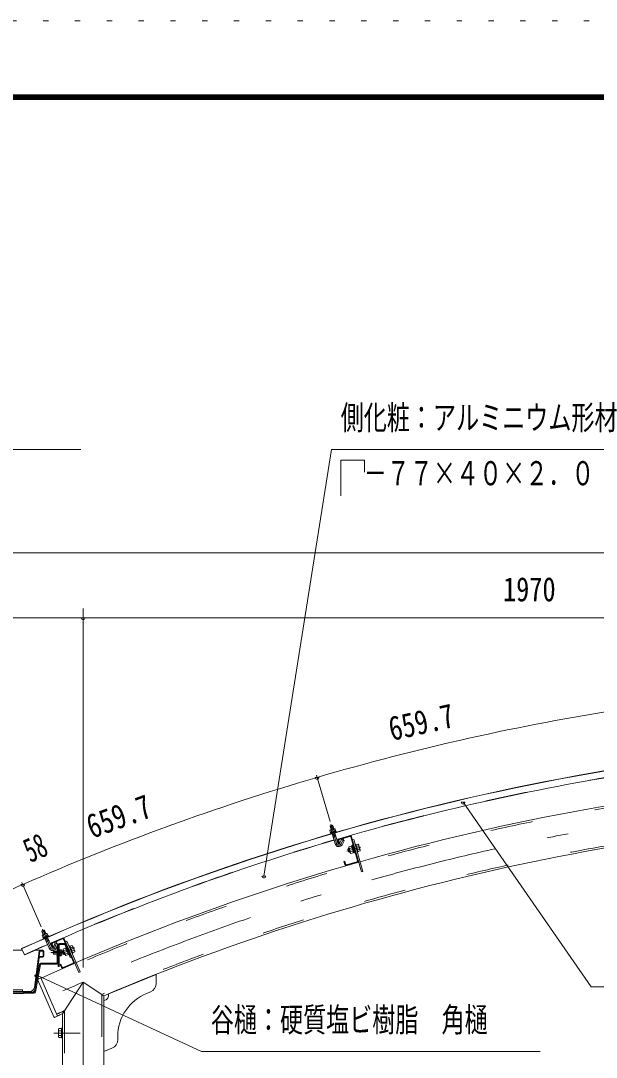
# Model space of a CAD drawing. Units: millimetres, scale not verified. Extents: x -34086 to 34091, y -14700 to 14700.
# Drawn here: x 24022 to 28364, y 6881 to 14700 of the extents above; entities that cross this region are included whole.
import ezdxf
from ezdxf.enums import TextEntityAlignment as Align

# ---------------------------------------------------------------- set-up
doc = ezdxf.new("R2010")
doc.units = ezdxf.units.MM
doc.header["$LTSCALE"] = 80
for name, pattern in [('USER2', [10, 4, -6]), ('USER3', [24, 12, -5, 2, -5]), ('USER4', [3, 0.5, -2.5])]:
    doc.linetypes.add(name, pattern=pattern)
for name, color, linetype, lineweight in [('0-6_2-02BOLD', 7, 'Continuous', 18), ('0-7_2-12HIDDEN', 3, 'USER2', 18), ('0-8_2-22CENTER', 3, 'USER3', 18), ('0-9_2-42THIN', 4, 'Continuous', 18), ('0-A_2-52DIM', 3, 'Continuous', 18), ('0-C_F-F1PAPER', 5, 'Continuous', 18), ('0-D_F-E_J_ADD', 5, 'USER4', 18)]:
    doc.layers.add(name, color=color, linetype=linetype, lineweight=lineweight)
doc.styles.add('ＭＳ ゴシック', font='')
doc.styles.get('ＭＳ ゴシック').set_extended_font_data('MS Gothic')

msp = doc.modelspace()

# ---------------------------------------------------------------- linework, layer by layer
at = {"layer": '0-6_2-02BOLD'}
for p, q in [((26355.49, 8623.05), (26375.65, 8628.94)), ((26355.49, 8623.05), (26357.87, 8627.39)), ((26363.5, 8595.67), (26355.49, 8623.05)), ((26390.04, 8603.44), (26357.12, 8593.81)), ((26357.87, 8627.39), (26371.31, 8631.32)), ((26371.31, 8631.32), (26375.65, 8628.94)), ((26383.66, 8601.57), (26375.65, 8628.94)), ((26357.12, 8593.81), (26354.68, 8591.25)), ((26354.68, 8591.25), (26359.1, 8576.15)), ((26400.96, 8582.92), (26358.97, 8570.65)), ((26360.57, 8571.11), (26362.14, 8565.74)), ((26400.93, 8577.08), (26362.14, 8565.74)), ((26364.38, 8594.09), (26368.79, 8578.99)), ((26394.57, 8489.45), (26371.95, 8566.78)), ((26399.35, 8547.91), (26379.19, 8542.02)), ((26383.77, 8599.76), (26388.19, 8584.66)), ((26414.72, 8495.33), (26392.11, 8572.68)), ((26399.36, 8582.46), (26400.93, 8577.08)), ((26399.49, 8587.97), (26400.96, 8582.92)), ((26502.85, 8551.84), (26423.42, 8529.19)), ((26504.39, 8546.45), (26424.95, 8523.81)), ((26427.59, 8493.93), (26444.39, 8524.63)), ((26444.39, 8524.63), (26462.82, 8514.55)), ((26511.31, 8542.6), (26562.74, 8362.19)), ((26516.69, 8544.14), (26592.3, 8278.9)), ((26415.71, 8515.35), (26422.24, 8492.46)), ((26421.1, 8516.89), (26427.63, 8494)), ((26427.63, 8494), (26422.24, 8492.46)), ((26446.01, 8483.85), (26462.82, 8514.55)), ((26492.46, 8454.25), (26488.85, 8447.76)), ((26493.64, 8430.93), (26488.85, 8447.76)), ((26492.46, 8454.25), (26499.19, 8456.17)), ((26492.46, 8454.25), (26500.13, 8427.32)), ((26496.98, 8463.91), (26498.17, 8468.64)), ((26498.17, 8468.64), (26517.7, 8474.2)), ((26501.77, 8456), (26521.3, 8461.57)), ((26531.64, 8450.86), (26522.98, 8455.67)), ((26523.48, 8479.47), (26528.87, 8481.01)), ((26523.48, 8479.47), (26539.79, 8422.25)), ((26524.9, 8448.94), (26533.56, 8444.13)), ((26550.41, 8487.15), (26545.02, 8485.61)), ((26550.41, 8487.15), (26566.72, 8429.93)), ((26567.53, 8488.41), (26551.36, 8483.8)), ((26571.13, 8475.78), (26554.96, 8471.17)), ((26578.33, 8450.52), (26562.16, 8445.91)), ((26571.03, 8485.02), (26567.53, 8488.41)), ((26493.64, 8430.93), (26500.13, 8427.32)), ((26500.13, 8427.32), (26506.86, 8429.24)), ((26508.97, 8430.74), (26528.51, 8436.31)), ((26539.12, 8424.61), (26532.39, 8422.69)), ((26539.79, 8422.25), (26545.18, 8423.79)), ((26566.72, 8429.93), (26561.33, 8428.39)), ((26466.01, 8359.36), (26460.62, 8357.83)), ((26460.62, 8357.83), (26467.15, 8334.94)), ((26466.01, 8359.36), (26472.53, 8336.47)), ((26558.89, 8355.27), (26479.45, 8332.62)), ((26560.42, 8349.88), (26480.99, 8327.24)), ((24180.91, 7830.37), (24200.14, 7838.81)), ((24180.91, 7830.37), (24182.71, 7834.98)), ((24192.37, 7804.25), (24180.91, 7830.37)), ((24182.71, 7834.98), (24195.53, 7840.61)), ((24195.53, 7840.61), (24200.14, 7838.81)), ((24211.6, 7812.68), (24200.14, 7838.81)), ((24186.28, 7801.58), (24184.19, 7798.73)), ((24184.19, 7798.73), (24190.51, 7784.33)), ((24217.69, 7815.36), (24186.28, 7801.58)), ((24231.16, 7796.42), (24191.09, 7778.85)), ((24192.62, 7779.52), (24194.87, 7774.39)), ((24193.45, 7802.79), (24199.77, 7788.38)), ((24231.88, 7790.62), (24194.87, 7774.39)), ((24236.83, 7702.89), (24204.47, 7776.68)), ((24211.95, 7810.91), (24218.27, 7796.5)), ((24234.06, 7761.49), (24214.83, 7753.05)), ((24256.07, 7711.32), (24223.69, 7785.12)), ((24229.05, 7801.23), (24231.16, 7796.42)), ((24229.63, 7795.75), (24231.88, 7790.62)), ((24336.2, 7778.68), (24260.33, 7746.02)), ((24338.41, 7773.54), (24262.55, 7740.88)), ((24269, 7711.59), (24281.72, 7744.19)), ((24281.72, 7744.19), (24301.29, 7736.56)), ((24345.78, 7770.61), (24419.96, 7598.3)), ((24350.92, 7772.82), (24459.98, 7519.51)), ((24360.33, 7750.97), (24370.62, 7755.4)), ((24370.62, 7755.4), (24470.27, 7523.93)), ((23797.89, 7687.47), (24033.61, 7687.47)), ((24027.98, 7699.92), (24049.61, 7652.09)), ((24125.2, 7408.09), (24161.48, 7679.88)), ((24128.36, 7687.47), (24188.74, 7687.47)), ((24162.01, 7644.19), (24166.68, 7679.19)), ((24170.16, 7682.22), (24188.74, 7682.22)), ((24192.24, 7643.72), (24192.24, 7678.72)), ((24197.49, 7643.72), (24197.49, 7678.72)), ((24254.47, 7731.3), (24263.89, 7709.44)), ((24259.62, 7733.52), (24269.03, 7711.66)), ((24269.03, 7711.66), (24263.89, 7709.44)), ((24269.4, 7680.34), (24265.9, 7676.85)), ((24265.9, 7662.85), (24265.9, 7676.85)), ((24269.4, 7680.35), (24296.7, 7680.35)), ((24269.4, 7680.34), (24269.4, 7659.35)), ((24288.56, 7703.95), (24301.29, 7736.56)), ((24296.7, 7592.97), (24296.7, 7722.35)), ((24296.7, 7722.35), (24304.75, 7722.35)), ((24304.75, 7564.85), (24304.75, 7729.35)), ((24312.8, 7729.35), (24312.8, 7564.85)), ((24318.4, 7691.72), (24312.8, 7691.72)), ((24352.1, 7739.85), (24315.25, 7739.85)), ((24352.1, 7731.8), (24315.25, 7731.8)), ((24330.63, 7679.95), (24318.4, 7679.95)), ((24332.4, 7687), (24332.4, 7652.7)), ((24338.43, 7680.57), (24335.68, 7673.67)), ((24342.61, 7657.6), (24335.68, 7673.67)), ((24338.43, 7680.57), (24344.86, 7683.34)), ((24338.43, 7680.57), (24349.5, 7654.85)), ((24341.68, 7690.73), (24342.25, 7695.57)), ((24342.25, 7695.57), (24360.9, 7703.6)), ((24347.44, 7683.5), (24366.09, 7691.54)), ((24354.35, 7730.32), (24364.67, 7706.35)), ((24357.83, 7659.38), (24376.48, 7667.41)), ((24365.96, 7709.57), (24371.1, 7711.78)), ((24365.96, 7709.57), (24389.49, 7654.92)), ((24377.72, 7682.24), (24368.52, 7685.91)), ((24371.29, 7679.47), (24380.49, 7675.81)), ((24391.67, 7720.64), (24386.53, 7718.43)), ((24391.67, 7720.64), (24415.2, 7665.99)), ((24408.49, 7724.09), (24393.05, 7717.45)), ((24413.69, 7712.03), (24398.25, 7705.38)), ((24412.4, 7721.18), (24408.49, 7724.09)), ((24424.07, 7687.9), (24408.63, 7681.25)), ((24415.2, 7665.99), (24410.06, 7663.78)), ((24127.77, 7387.66), (24160.38, 7631.93)), ((24188.74, 7634.97), (24163.85, 7634.97)), ((24165.48, 7640.22), (24188.74, 7640.22)), ((24294.25, 7590.52), (24172.41, 7590.52)), ((24265.9, 7662.85), (24269.4, 7659.35)), ((24269.4, 7659.35), (24296.7, 7659.35)), ((24330.63, 7659.74), (24318.4, 7659.74)), ((24330.63, 7649.64), (24318.4, 7649.64)), ((24332.4, 7652.7), (24330.63, 7649.64)), ((24417.03, 7590.95), (24341.16, 7558.28)), ((24419.25, 7585.8), (24343.38, 7553.14)), ((24388.52, 7657.17), (24382.09, 7654.4)), ((24386.26, 7656.2), (24396.22, 7633.05)), ((24389.49, 7654.92), (24394.63, 7657.13)), ((24403.61, 7636.24), (24396.22, 7633.05)), ((24162.76, 7582.42), (24126, 7373.92)), ((24133.93, 7372.52), (24170.69, 7581.03)), ((24294.25, 7582.47), (24172.41, 7582.47)), ((24304.75, 7564.85), (24312.8, 7564.85)), ((24324.39, 7583.07), (24319.25, 7580.85)), ((24319.25, 7580.85), (24328.66, 7558.99)), ((24324.39, 7583.07), (24333.8, 7561.21)), ((24470.27, 7523.93), (24459.98, 7519.51)), ((24151.73, 7462.32), (24270.72, 7185.84)), ((24174.68, 7479.82), (24155.39, 7471.52)), ((24174.68, 7479.82), (24299.21, 7190.48)), ((25044.38, 7504.7), (24649.18, 7344.93)), ((25044.38, 7504.7), (25044.38, 7438.65)), ((23707.21, 7372.47), (24124.28, 7372.47)), ((23740.98, 7377.72), (24090.51, 7377.72)), ((23789.74, 7361.97), (24041.74, 7361.97)), ((24041.74, 7372.47), (24041.74, 7361.97)), ((24041.74, 7364.42), (24124.28, 7364.42)), ((25000.62, 7373.76), (24973, 7362.59)), ((24337.33, 7209.27), (24337.33, 5778.4)), ((24299.21, 7190.48), (24279.92, 7182.18)), ((24305.83, 7091.78), (24308.99, 7097.26)), ((24305.83, 7091.78), (24305.83, 7034.03)), ((24308.99, 7097.26), (24330.32, 7097.26)), ((24308.99, 7080.08), (24330.32, 7080.08)), ((24308.99, 7045.72), (24330.32, 7045.72)), ((24330.32, 7099.65), (24337.33, 7099.65)), ((24754.18, 7038.1), (24754.18, 7014.58)), ((24305.83, 7034.03), (24308.99, 7028.55)), ((24308.99, 7028.55), (24330.32, 7028.55)), ((24710.41, 6949.69), (24649.18, 6924.93))]:
    msp.add_line(p, q, dxfattribs=at)
for points in [[(26390.04, 8603.44), (26393.47, 8602.6), (26397.89, 8587.5)], [(26399.49, 8587.97), (26357.5, 8575.68), (26358.97, 8570.65)], [(26523.21, 8521.25), (26533.99, 8524.32), (26603.07, 8281.97), (26592.3, 8278.9)], [(26496.98, 8463.91), (26509.07, 8421.5), (26512.57, 8418.11), (26532.1, 8423.68)], [(26524.16, 8477.11), (26517.42, 8475.2), (26532.39, 8422.69)], [(26571.03, 8485.02), (26583.12, 8442.61), (26581.93, 8437.89), (26565.77, 8433.28)], [(24229.05, 7801.23), (24188.99, 7783.65), (24191.09, 7778.85)], [(24217.69, 7815.36), (24221.2, 7814.97), (24227.52, 7800.56)], [(24318.4, 7691.72), (24318.4, 7647.97), (24312.8, 7647.97)], [(24332.4, 7687), (24330.63, 7690.05), (24318.4, 7690.05)], [(24341.68, 7690.73), (24359.11, 7650.23), (24363.02, 7647.31), (24381.68, 7655.34)], [(24366.93, 7707.32), (24360.49, 7704.55), (24382.09, 7654.4)], [(24412.4, 7721.18), (24429.84, 7680.67), (24429.27, 7675.84), (24413.83, 7669.18)], [(24342.61, 7657.6), (24349.5, 7654.85), (24355.93, 7657.62)], [(24337.33, 7209.27), (24493.25, 7447.9), (24649.18, 7344.93), (24649.18, 5778.4)], [(23796.75, 7388.92), (24034.75, 7388.92), (24034.75, 7378.42)], [(24330.32, 7099.65), (24330.32, 7026.15), (24337.33, 7026.15)]]:
    msp.add_lwpolyline(points, dxfattribs=at)
for centre, radius, start, end in [((31411.55, -8626.52), 17918.42, 90.69833, 114.33472), ((31411.55, -8626.52), 17916.67, 90.69833, 114.33472), ((31411.55, -8626.52), 17655.92, 91.146, 114.19534), ((31411.55, -8626.52), 17865.92, 98.95406, 106.26938), ((31411.55, -8626.52), 17344.08, 91.83345, 112.94801), ((26390.4, 8595.09), 8.11, 106.30305, 144.8345), ((26361.31, 8586.59), 8.11, 67.75682, 106.30305), ((26381.94, 8570.03), 29.79, 86.47173, 126.13219), ((26426.48, 8518.42), 11.2, 105.91135, 195.91135), ((26426.48, 8518.42), 5.6, 105.91135, 195.91135), ((26505.92, 8541.07), 11.2, 15.91135, 105.91135), ((26505.92, 8541.07), 5.6, 15.91135, 105.91135), ((31411.55, -8626.52), 17865.92, 106.33673, 113.65205), ((26421.45, 8497.29), 28, 196.27699, 331.30305), ((26421.45, 8497.29), 7, 196.25092, 331.30305), ((26507.3, 8464.41), 10.07, 195.91135, 236.63817), ((26538.24, 8452.74), 36.61, 174.88594, 216.93675), ((26541.87, 8453.78), 36.61, 354.88594, 36.93675), ((26562, 8480), 10.07, 335.18452, 15.91135), ((26572.8, 8442.11), 10.07, 15.91135, 56.63817), ((26518.11, 8426.51), 10.07, 155.18452, 195.91135), ((26477.92, 8338.01), 11.2, 195.91135, 285.91135), ((26477.92, 8338.01), 5.6, 195.91135, 285.91135), ((26557.35, 8360.66), 5.6, 285.91135, 15.91135), ((26557.35, 8360.66), 11.2, 285.91135, 15.91135), ((24191.36, 7794.96), 8.11, 75.1395, 113.68573), ((24213.95, 7781.19), 29.79, 93.8544, 133.51485), ((24219.12, 7807.13), 8.11, 113.68573, 152.21718), ((24264.76, 7735.73), 11.2, 113.29402, 203.29402), ((24340.63, 7768.39), 11.2, 23.29402, 113.29402), ((24340.63, 7768.39), 5.6, 23.29402, 113.29402), ((31411.55, -8626.52), 17865.92, 113.71939, 114.33472), ((24170.16, 7678.72), 8.75, 90, 172.39799), ((24170.16, 7678.72), 3.5, 90, 172.39578), ((24188.74, 7678.72), 8.75, 0, 90), ((24188.74, 7678.72), 3.5, 0, 90), ((24262.48, 7714.13), 28, 203.65967, 338.68573), ((24262.48, 7714.13), 7, 203.63359, 338.68573), ((24264.76, 7735.73), 5.6, 113.29402, 203.29402), ((24315.25, 7729.35), 10.5, 90, 180), ((24315.25, 7729.35), 2.45, 90, 180), ((24324.29, 7685), 8.11, 321.46858, 0), ((24302.61, 7669.85), 29.79, 340.1709, 19.83134), ((24351.85, 7692.55), 10.07, 203.29402, 244.02084), ((24384.02, 7684.95), 36.61, 182.26862, 224.31943), ((24352.1, 7729.35), 10.5, 23.29337, 90), ((24352.1, 7729.35), 2.45, 23.2814, 90), ((24404.08, 7715.04), 10.07, 342.5672, 23.29402), ((24387.49, 7686.45), 36.61, 2.26862, 44.31943), ((24419.67, 7678.85), 10.07, 23.29402, 64.02084), ((24163.85, 7631.47), 3.5, 90, 172.39578), ((24165.48, 7643.72), 3.5, 172.39841, 270), ((24172.42, 7580.72), 9.8, 90, 169.99988), ((24188.74, 7643.72), 3.5, 270, 0), ((24188.74, 7643.72), 8.75, 270, 0), ((24294.25, 7592.97), 2.45, 270, 0), ((24294.25, 7592.97), 10.5, 270, 0), ((24324.29, 7654.69), 8.11, 0, 38.54625), ((24367.43, 7656.36), 10.07, 162.5672, 203.29402), ((24414.82, 7596.09), 5.6, 293.29402, 23.29402), ((24414.82, 7596.09), 11.2, 293.29402, 23.29402), ((24172.42, 7580.72), 1.75, 90, 169.99973), ((24338.95, 7563.42), 11.2, 203.29402, 293.29402), ((24338.95, 7563.42), 5.6, 203.29402, 293.29402), ((24158.16, 7465.09), 7, 113.28667, 203.28667), ((24974.39, 7438.65), 70, 292.01262, 0), ((24090.51, 7412.72), 35, 270, 352.39711), ((24110.43, 7389.97), 17.5, 270, 352.39684), ((24124.28, 7374.22), 1.75, 270, 349.99973), ((24124.28, 7374.22), 9.8, 270, 350.00005), ((24649.18, 7344.93), 35, 270, 22.01262), ((25104.18, 7038.1), 350, 112.01262, 180), ((31411.55, -8626.52), 17344.08, 114.07147, 114.21169), ((24277.16, 7188.61), 7, 203.28667, 293.28667), ((24319.07, 7088.67), 13.24, 180, 220.42831), ((24354.06, 7062.9), 48.23, 159.1357, 200.8643), ((24319.07, 7037.13), 13.24, 139.56885, 180), ((24684.18, 7014.58), 70, 292.01262, 0)]:
    msp.add_arc(centre, radius, start, end, dxfattribs=at)
at = {"layer": '0-7_2-12HIDDEN'}
for p, q in [((24304.75, 7704.85), (24312.8, 7704.85)), ((24304.75, 7610.35), (24312.8, 7610.35)), ((24634.48, 7354.67), (24634.48, 5778.4)), ((24352.03, 7231.92), (24352.03, 5778.4))]:
    msp.add_line(p, q, dxfattribs=at)
for radius, start, end in [(17641.22, 91.146, 114.19611), (17867.67, 98.95406, 106.26938), (17358.77, 91.78378, 112.98013), (17867.67, 106.33672, 113.65205), (17867.67, 113.71939, 114.33472), (17358.77, 113.99666, 114.21091)]:
    msp.add_arc((31411.55, -8626.52), radius, start, end, dxfattribs=at)
at = {"layer": '0-8_2-22CENTER'}
for p, q in [((26361.89, 8638.6), (26404.65, 8492.38)), ((26458.65, 8528.8), (26436.8, 8488.89)), ((26481.15, 8436.47), (26587.17, 8466.69)), ((24185.25, 7846.61), (24246.46, 7707.1)), ((24295.32, 7750.15), (24278.78, 7707.77)), ((24248.4, 7669.85), (24349.9, 7669.85)), ((24430.76, 7705.08), (24329.5, 7661.48)), ((24290.75, 7645.35), (24326.8, 7645.35)), ((24493.25, 7447.9), (24493.25, -1827.1)), ((24270.83, 7062.9), (24470.33, 7062.9))]:
    msp.add_line(p, q, dxfattribs=at)
for centre, radius, start, end in [((31411.55, -8626.52), 17500, 90, 114.75879), ((26421.45, 8497.29), 17.5, 196.30305, 331.30305), ((24262.48, 7714.13), 17.5, 203.68573, 338.68573)]:
    msp.add_arc(centre, radius, start, end, dxfattribs=at)
at = {"layer": '0-9_2-42THIN'}
for p, q in [((26366.19, 8596.46), (26357.39, 8626.52)), ((26380.97, 8600.78), (26372.18, 8630.84)), ((26381.88, 8542.8), (26374.64, 8567.57)), ((26380.56, 8537.36), (26381.88, 8542.8)), ((26396.67, 8547.13), (26389.42, 8571.89)), ((26400.71, 8543.25), (26396.67, 8547.13)), ((26500.15, 8452.8), (26490.05, 8449.92)), ((26505.91, 8432.61), (26495.81, 8429.73)), ((24194.94, 7805.37), (24182.35, 7834.06)), ((24209.04, 7811.56), (24196.45, 7840.24)), ((24217.39, 7754.18), (24207.03, 7777.81)), ((24216.78, 7748.61), (24217.39, 7754.18)), ((24267.3, 7678.25), (24296.7, 7678.25)), ((24346.25, 7680.12), (24336.6, 7675.97)), ((24267.3, 7661.45), (24296.7, 7661.45)), ((24354.55, 7660.83), (24344.9, 7656.68))]:
    msp.add_line(p, q, dxfattribs=at)
msp.add_lwpolyline([(24236.01, 7757.05), (24231.49, 7760.36), (24221.13, 7783.99)], dxfattribs=at)
at = {"layer": '0-A_2-52DIM'}
for p, q in [((24475.75, 11465.9), (21465.75, 11465.9)), ((26365.75, 11465.9), (25856.15, 8247.72)), ((28955.75, 11465.9), (26365.75, 11465.9)), ((31388.25, 10685.45), (16443.25, 10685.45)), ((24493.25, 7557.93), (24493.25, 10265.45)), ((16443.25, 10195.45), (31388.25, 10195.45)), ((24507.25, 10195.45), (24479.25, 10195.45)), ((26253.89, 9007.86), (26356.13, 8658.29)), ((26272.51, 8992.03), (26244.51, 8992.03)), ((27373.1, 8804.41), (27345.1, 8804.41)), ((28325.75, 7412.9), (27359.1, 8804.41)), ((25870.15, 8247.72), (25842.15, 8247.72)), ((24051.33, 8183.83), (24023.33, 8183.83)), ((24177.01, 7865.4), (24030.7, 8198.93)), ((24156.55, 7500.38), (24128.55, 7500.38)), ((25385.75, 6922.9), (24142.55, 7500.38)), ((28325.75, 7412.9), (31965.75, 7412.9)), ((25385.75, 6922.9), (27940.76, 6922.9))]:
    msp.add_line(p, q, dxfattribs=at)
msp.add_lwpolyline([(26435.75, 11115.9), (26435.75, 11383.92), (26616.05, 11383.92), (26616.05, 11293.77)], dxfattribs=at)
for centre, radius, start, end in [((24493.25, 10195.45), 14, 180, 0), ((31411.59, -8626.64), 18356.79, 98.92041, 106.30302), ((31411.54, -8626.48), 18356.62, 106.30302, 113.68571), ((26258.51, 8992.03), 14, 180, 0), ((27359.1, 8804.41), 14, 180, 0), ((25856.15, 8247.72), 14, 180, 0), ((31412.5, -8628.68), 18359.03, 113.68571, 114.33461), ((24037.33, 8183.83), 14, 180, 0), ((24142.55, 7500.38), 14, 180, 0)]:
    msp.add_arc(centre, radius, start, end, dxfattribs=at)
at = {"layer": '0-C_F-F1PAPER'}
for p, q in [((-6789.13, 14140), (33390.86, 14140)), ((-6785.63, 14136.5), (33387.36, 14136.5)), ((-6782.13, 14133), (33383.86, 14133)), ((-6778.63, 14129.5), (33380.36, 14129.5)), ((-6775.13, 14126), (33376.86, 14126)), ((-6771.63, 14122.5), (33373.36, 14122.5)), ((-6768.13, 14119), (33369.86, 14119)), ((-6764.63, 14115.5), (33366.37, 14115.5)), ((-6761.13, 14112), (33362.86, 14112)), ((-6757.63, 14108.5), (33359.36, 14108.5)), ((-6754.13, 14105), (33355.86, 14105))]:
    msp.add_line(p, q, dxfattribs=at)
at = {"layer": '0-D_F-E_J_ADD'}
msp.add_lwpolyline([(-7489.13, -14700), (-7489.13, 14700), (34090.87, 14700)], dxfattribs=at)

# ---------------------------------------------------------------- texts
at = {"layer": '0-A_2-52DIM', "color": 7, "style": 'ＭＳ ゴシック'}
for s, width, p in [('側化粧：アルミニウム形材', 0.7, (26435.75, 11560.78)), ('\u3000－７７×４０×２．０', 0.7, (26435.75, 11140.77)), ('1970', 0.8, (27660.48, 10265.45)), ('谷樋：硬質塩ビ樹脂\u3000角樋', 0.7, (25455.75, 7017.77))]:
    msp.add_text(s, height=182.3, dxfattribs=dict(at, width=width)).set_placement(p, align=Align.BOTTOM_LEFT)
for s, rotation, width, p in [('659.7', 12.612, 0.8, (26832.94, 9213.37)), ('659.7', 19.994, 0.8, (24578.55, 8477.15)), ('58', 24.011, 0.65, (24116.33, 8295.66))]:
    msp.add_text(s, height=182.3, rotation=rotation, dxfattribs=dict(at, width=width)).set_placement(p, align=Align.BOTTOM_LEFT)

doc.saveas('drawing.dxf')
